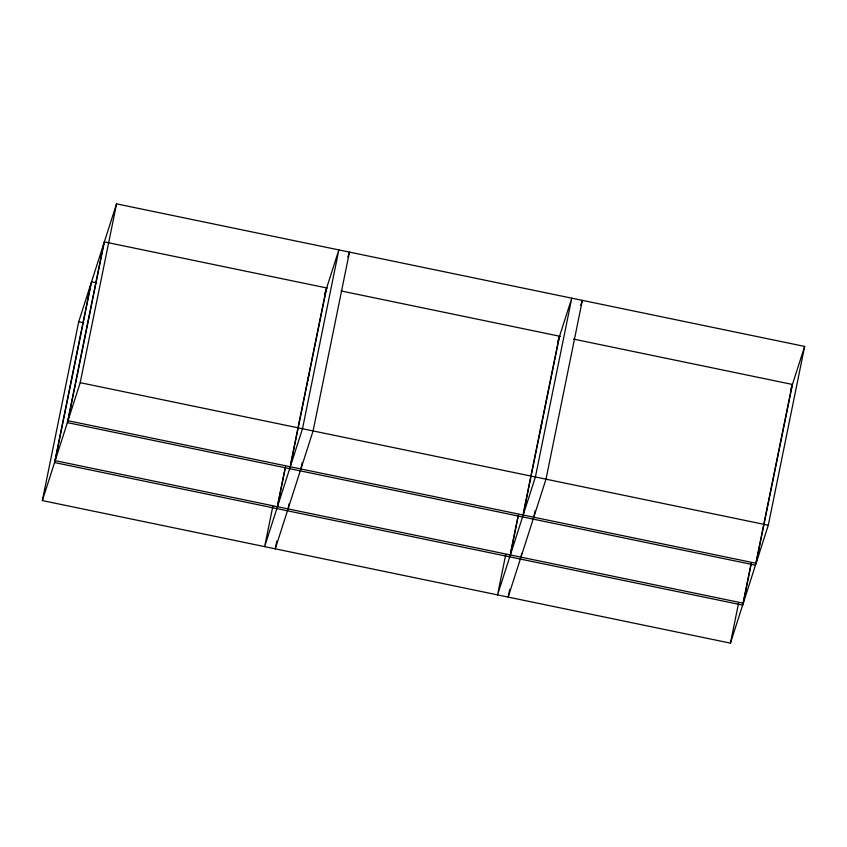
<?xml version="1.0" encoding="UTF-8"?>
<svg xmlns="http://www.w3.org/2000/svg" width="847" height="847" viewBox="0 0 847 847"><rect width="100%" height="100%" fill="white"/><g stroke="black" fill="none" stroke-linecap="round" stroke-linejoin="round"><path stroke-width="1.27" d="M42.35 500.577L78.707 321.765L116.558 203.862L804.65 346.423L768.293 525.235L730.442 643.138L42.35 500.577L80.2 382.685L116.558 203.862M90.925 283.724L54.557 462.547L742.65 605.107L751.077 563.636M103.736 243.798L67.379 422.611L755.471 565.171L791.829 386.348M272.819 506.464L264.645 546.633L302.495 428.741L338.853 249.918L324.761 293.814M277.636 504.748L285.217 467.502M277.467 506.707L285.566 466.888M290.457 464.812L326.042 289.854M290.288 466.771L326.646 287.948M276.831 541.053L275.243 548.835L313.094 430.932L349.462 252.11L347.852 257.128M288.065 508.899L289.113 503.764M300.886 468.973L302.188 462.547M505.712 554.721L497.538 594.89L535.399 476.988L571.757 298.165L557.665 342.072M510.54 552.996L518.11 515.749M510.36 554.954L518.459 515.135M523.361 513.07L558.935 338.101M523.181 515.029L559.539 336.206M509.725 589.311L508.147 597.082L545.997 479.18L582.355 300.367L580.746 305.386M520.958 557.146L521.741 553.303M533.779 517.221L535.092 510.794M730.442 643.138L738.605 602.969M751.427 563.033L743.264 603.202L55.171 460.652L91.529 281.829L96.717 282.898M308.223 377.466L308.827 375.57M307.493 381.044L308.107 379.149M541.117 425.723L541.731 423.828M540.386 429.302L541 427.407M790.558 390.319L804.65 346.423M327.238 288.075L104.35 241.893L67.993 420.715L756.075 563.276L792.443 384.453L573.44 339.086M341.119 290.955L560.481 336.397M78.707 321.765L83.895 322.834M80.2 382.685L768.293 525.235"/></g></svg>
